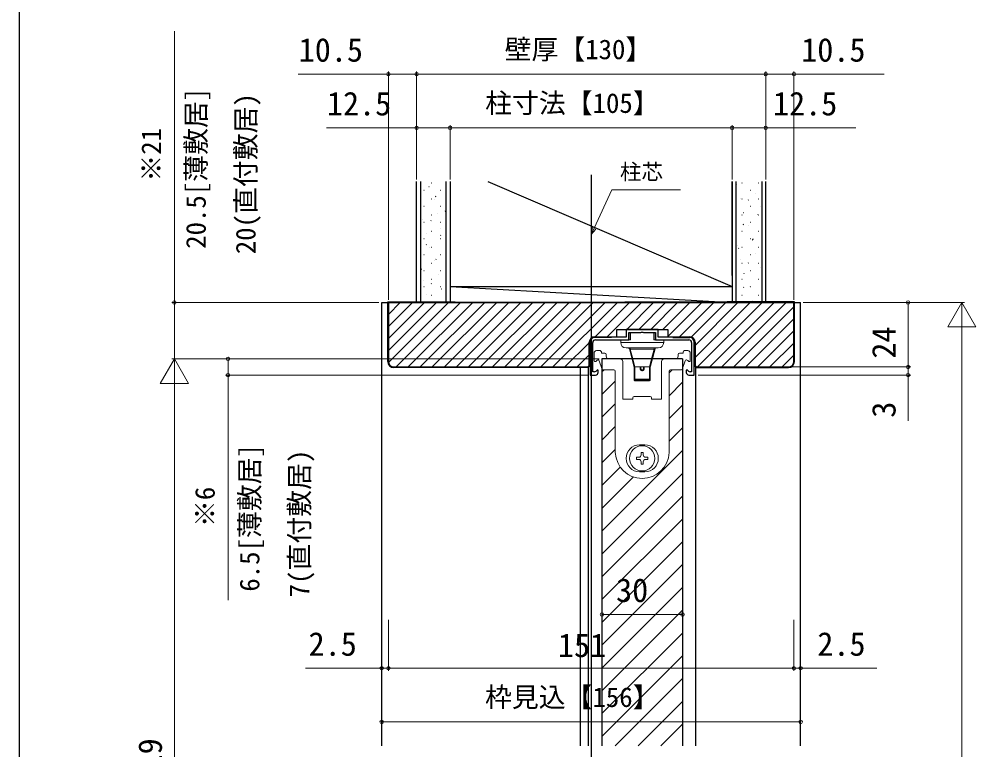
# Model space of a CAD drawing. Units: millimetres, scale not verified. Extents: x -525 to 525, y -783 to 779.
# Drawn here: x -525 to -168.8, y 332.3 to 604.2 of the extents above; entities that cross this region are included whole.
import ezdxf
from ezdxf.enums import TextEntityAlignment as Align

# ---------------------------------------------------------------- set-up
doc = ezdxf.new("R2010")
doc.units = ezdxf.units.MM
doc.header["$LTSCALE"] = 4
for name, color, linetype in [('0-3_YKK_11', 7, 'Continuous'), ('0-5_YKK_12', 2, 'Continuous'), ('0-9_YKK_ZWAK', 7, 'Continuous'), ('0-A_YSS_K', 3, 'Continuous'), ('0-B_YSS_KE', 3, 'Continuous')]:
    doc.layers.add(name, color=color, linetype=linetype)
doc.layers.add('0-6_YKK_13', color=4, linetype='Continuous', lineweight=18)
doc.layers.add('0-8_YKK_D', color=6, linetype='Continuous', lineweight=18)
doc.styles.add('ＭＳ ゴシック', font='')
doc.styles.get('ＭＳ ゴシック').set_extended_font_data('MS Gothic')

msp = doc.modelspace()

# ---------------------------------------------------------------- linework, layer by layer
at = {"layer": '0-3_YKK_11'}
for points in [[(-275.6, 485.866), (-287, 485.866), (-287, 488.766), (-299, 488.766), (-299, 485.866), (-310.4, 485.866)], [(-310.4, 484.866), (-298, 484.866), (-298, 487.566), (-293.458, 487.566), (-293.275, 487.686), (-292.725, 487.686), (-292.542, 487.566), (-288, 487.566), (-288, 484.866), (-275.6, 484.866)], [(-312.4, 483.866), (-312.4, 471.766), (-310.4, 471.766)], [(-310.897, 472.966), (-311.4, 472.966), (-311.4, 483.866)], [(-275.6, 471.766), (-273.6, 471.766), (-273.6, 483.866)], [(-274.6, 483.866), (-274.6, 472.966), (-275.103, 472.966)], [(-309.4, 472.766), (-309.4, 473.637), (-309.692, 473.757), (-310.19, 473.259)], [(-275.81, 473.259), (-276.308, 473.757), (-276.6, 473.637), (-276.6, 472.766)]]:
    msp.add_lwpolyline(points, dxfattribs=at)
for centre, radius, start, end in [((-310.4, 483.866), 2, 90, 180), ((-310.4, 483.866), 1, 90, 180), ((-275.6, 483.866), 2, 360, 90), ((-275.6, 483.866), 1, 0, 90), ((-310.897, 473.966), 1, 270, 315), ((-310.4, 472.766), 1, 270, 360), ((-275.6, 472.766), 1, 180, 270), ((-275.103, 473.966), 1, 225, 270)]:
    msp.add_arc(centre, radius, start, end, dxfattribs=at)
at = {"layer": '0-5_YKK_12'}
for p, q in [((-312, 546.266), (-312, 148.766)), ((-390, 498.766), (-234, 498.766)), ((-390, 333.766), (-390, 498.766)), ((-234, 333.766), (-234, 498.766)), ((-308, 477.766), (-308, 333.766)), ((-278, 477.766), (-308, 477.766)), ((-278, 477.766), (-278, 333.766)), ((-316, 333.766), (-316, 474.766)), ((-313, 333.766), (-313, 474.766)), ((-273, 333.766), (-273, 474.766)), ((-308, 473.03), (-307.264, 473.766)), ((-283, 472.574), (-281.808, 473.766)), ((-308, 464.545), (-303, 469.545)), ((-283, 464.089), (-278, 469.089)), ((-308, 456.059), (-303, 461.059)), ((-283, 455.604), (-278, 460.604)), ((-308, 447.574), (-303, 452.574)), ((-283, 447.118), (-278, 452.118)), ((-308, 439.089), (-303, 444.089)), ((-308, 413.633), (-278, 443.633)), ((-308, 430.604), (-301.144, 437.46)), ((-308, 405.148), (-278, 435.148)), ((-308, 422.118), (-296.294, 433.824)), ((-308, 396.662), (-278, 426.662)), ((-308, 388.177), (-278, 418.177)), ((-308, 379.692), (-278, 409.692)), ((-308, 371.207), (-278, 401.207)), ((-308, 362.721), (-278, 392.721)), ((-308, 354.236), (-278, 384.236)), ((-308, 345.751), (-278, 375.751)), ((-308, 337.265), (-278, 367.265)), ((-303.014, 333.766), (-278, 358.78)), ((-294.528, 333.766), (-278, 350.295)), ((-286.043, 333.766), (-278, 341.81))]:
    msp.add_line(p, q, dxfattribs=at)
at = {"layer": '0-6_YKK_13'}
for p, q in [((-301, 483.866), (-301, 484.866)), ((-297.343, 484.866), (-301, 484.866)), ((-297.8, 487.566), (-297.8, 484.866)), ((-297.8, 487.566), (-288.2, 487.566)), ((-297.343, 487.566), (-297.343, 484.866)), ((-288.657, 484.866), (-288.657, 487.566)), ((-285, 484.866), (-288.657, 484.866)), ((-288.2, 484.866), (-288.2, 487.566)), ((-285, 483.866), (-285, 484.866)), ((-301, 483.866), (-285, 483.866)), ((-287, 481.866), (-299, 481.866)), ((-296.06, 475.089), (-297.776, 481.496)), ((-297.431, 481.366), (-297.776, 481.496)), ((-297.431, 481.866), (-297.431, 481.366)), ((-296.493, 477.866), (-297.431, 481.366)), ((-288.569, 481.366), (-297.431, 481.366)), ((-288.224, 481.496), (-289.94, 475.089)), ((-288.569, 481.366), (-289.507, 477.866)), ((-288.569, 481.866), (-288.569, 481.366)), ((-288.224, 481.496), (-288.569, 481.366)), ((-310.9, 477.066), (-310.9, 479.866)), ((-309.9, 480.866), (-308.7, 480.866)), ((-308.2, 480.366), (-308.2, 479.966)), ((-308.2, 479.966), (-306.9, 479.966)), ((-306.4, 479.466), (-306.4, 478.766)), ((-305.4, 477.766), (-301.2, 477.766)), ((-296.783, 477.789), (-296.493, 477.866)), ((-295.77, 474.866), (-296.493, 477.866)), ((-296.493, 477.866), (-289.507, 477.866)), ((-289.507, 477.866), (-290.23, 474.866)), ((-289.217, 477.789), (-289.507, 477.866)), ((-284.8, 477.766), (-280.6, 477.766)), ((-279.6, 478.766), (-279.6, 479.466)), ((-279.1, 479.966), (-277.8, 479.966)), ((-277.8, 479.966), (-277.8, 480.366)), ((-277.3, 480.866), (-276.1, 480.866)), ((-275.1, 479.866), (-275.1, 477.066)), ((-310.511, 476.766), (-310.6, 476.766)), ((-309.937, 477.164), (-310.316, 476.839)), ((-309.798, 477.282), (-309.937, 477.164)), ((-309.76, 477.312), (-309.798, 477.282)), ((-308.035, 474.172), (-308.998, 477.061)), ((-307.968, 473.972), (-308.035, 474.172)), ((-296, 469.978), (-296, 474.975)), ((-290.23, 474.866), (-295.77, 474.866)), ((-295.7, 469.677), (-295.7, 474.866)), ((-293.8, 474.866), (-293.8, 474.451)), ((-293.5, 474.866), (-293.5, 474.488)), ((-292.5, 474.866), (-292.5, 474.488)), ((-292.2, 474.451), (-292.2, 474.866)), ((-290.3, 474.866), (-290.3, 469.677)), ((-290, 474.975), (-290, 469.978)), ((-277.965, 474.172), (-278.032, 473.972)), ((-277.002, 477.061), (-277.965, 474.172)), ((-276.202, 477.282), (-276.24, 477.312)), ((-276.063, 477.164), (-276.202, 477.282)), ((-275.684, 476.839), (-276.063, 477.164)), ((-275.4, 476.766), (-275.489, 476.766)), ((-303.5, 473.766), (-307.684, 473.766)), ((-295.7, 470.275), (-290.3, 470.275)), ((-283, 473.266), (-283, 461.166)), ((-278.316, 473.766), (-282.5, 473.766)), ((-295.7, 469.941), (-290.3, 469.941)), ((-295.7, 469.685), (-290.3, 469.685)), ((-295.7, 469.677), (-290.3, 469.677)), ((-296.5, 462.766), (-296.5, 463.266)), ((-296, 463.766), (-290, 463.766)), ((-289.5, 463.266), (-289.5, 462.766)), ((-283, 461.166), (-283, 442.966)), ((-292, 445.766), (-294, 445.766)), ((-293.42, 442.916), (-292.58, 442.916)), ((-293.42, 442.916), (-293.42, 442.026)), ((-292.58, 442.026), (-292.58, 442.916)), ((-295.15, 440.346), (-295.15, 441.186)), ((-294.26, 441.186), (-295.15, 441.186)), ((-295.15, 440.346), (-294.26, 440.346)), ((-293.42, 439.506), (-293.42, 438.616)), ((-293.42, 438.616), (-292.58, 438.616)), ((-292.58, 438.616), (-292.58, 439.506)), ((-290.85, 441.186), (-291.74, 441.186)), ((-291.74, 440.346), (-290.85, 440.346)), ((-291.74, 440.346), (-290.85, 440.346)), ((-290.85, 440.346), (-290.85, 441.186)), ((-294, 435.766), (-292, 435.766))]:
    msp.add_line(p, q, dxfattribs=at)
for points in [[(-300.2, 476.766), (-300.2, 462.766), (-296.5, 462.766)], [(-293.8, 474.451), (-293.769, 474.451), (-293.739, 474.452), (-293.708, 474.453), (-293.678, 474.454), (-293.647, 474.456), (-293.616, 474.459), (-293.586, 474.462), (-293.556, 474.466), (-293.526, 474.473), (-293.5, 474.488)], [(-293.8, 474.451), (-293.791, 474.282), (-293.763, 474.115), (-293.717, 473.953), (-293.651, 473.798), (-293.563, 473.653), (-293.453, 473.526), (-293.32, 473.422), (-293.167, 473.353), (-293, 473.328), (-292.833, 473.353), (-292.68, 473.422), (-292.547, 473.526), (-292.437, 473.653), (-292.349, 473.798), (-292.283, 473.953), (-292.237, 474.115), (-292.209, 474.282), (-292.2, 474.451)], [(-293.5, 474.488), (-293.496, 474.372), (-293.485, 474.257), (-293.465, 474.143), (-293.437, 474.031), (-293.399, 473.922), (-293.35, 473.818), (-293.288, 473.72), (-293.209, 473.636), (-293.112, 473.573), (-293, 473.549), (-292.888, 473.573), (-292.791, 473.636), (-292.712, 473.72), (-292.65, 473.818), (-292.601, 473.922), (-292.563, 474.031), (-292.535, 474.143), (-292.515, 474.257), (-292.504, 474.372), (-292.5, 474.488)], [(-292.2, 474.451), (-292.231, 474.451), (-292.261, 474.452), (-292.292, 474.453), (-292.322, 474.454), (-292.353, 474.456), (-292.384, 474.459), (-292.414, 474.462), (-292.444, 474.466), (-292.474, 474.473), (-292.5, 474.488)], [(-289.5, 462.766), (-285.8, 462.766), (-285.8, 476.766)], [(-303, 442.974), (-303, 461.166), (-303, 473.266)], [(-295.7, 470.275), (-295.731, 470.275), (-295.761, 470.274), (-295.792, 470.273), (-295.822, 470.272), (-295.853, 470.27), (-295.884, 470.268), (-295.914, 470.264), (-295.944, 470.26), (-295.974, 470.253), (-296, 470.239), (-295.994, 470.18), (-295.977, 470.124), (-295.949, 470.073), (-295.912, 470.028), (-295.866, 469.991), (-295.814, 469.963), (-295.758, 469.947), (-295.7, 469.941)], [(-290, 470.239), (-290.026, 470.253), (-290.056, 470.26), (-290.086, 470.264), (-290.116, 470.268), (-290.147, 470.27), (-290.178, 470.272), (-290.208, 470.273), (-290.239, 470.274), (-290.269, 470.275), (-290.3, 470.275)], [(-296, 469.977), (-295.993, 469.92), (-295.975, 469.865), (-295.947, 469.814), (-295.91, 469.77), (-295.865, 469.734), (-295.813, 469.707), (-295.758, 469.69), (-295.7, 469.685)], [(-290.3, 469.941), (-290.242, 469.947), (-290.186, 469.963), (-290.134, 469.991), (-290.088, 470.028), (-290.051, 470.073), (-290.023, 470.124), (-290.006, 470.18), (-290, 470.239)], [(-290, 469.977), (-290.007, 469.92), (-290.025, 469.865), (-290.053, 469.814), (-290.09, 469.77), (-290.135, 469.734), (-290.187, 469.707), (-290.242, 469.69), (-290.3, 469.685)]]:
    msp.add_lwpolyline(points, dxfattribs=at)
msp.add_circle((-293, 440.766), 4.7, dxfattribs=at)
for centre, radius, start, end in [((-299, 483.866), 2, 180, 270), ((-298.259, 481.366), 0.5, 15, 89.80906), ((-287.741, 481.366), 0.5, 90.67994, 165), ((-287, 483.866), 2, 270, 0), ((-309.9, 479.866), 1, 93.6951, 180), ((-309.9, 479.866), 1, 90, 93.6951), ((-309.473, 476.903), 0.5, 18.43495, 125.07316), ((-308.7, 480.366), 0.5, 0, 90), ((-306.9, 479.466), 0.5, 0, 90), ((-305.4, 478.766), 1, 180, 270), ((-301.2, 476.766), 1, 0, 90), ((-284.8, 476.766), 1, 90, 180), ((-280.6, 478.766), 1, 270, 0), ((-279.1, 479.466), 0.5, 90, 180), ((-277.3, 480.366), 0.5, 90, 180), ((-276.527, 476.903), 0.5, 54.92684, 161.56505), ((-276.1, 479.866), 1, 86.3049, 90), ((-276.1, 479.866), 1, 0, 86.3049), ((-310.6, 477.066), 0.3, 180, 270), ((-310.511, 477.066), 0.3, 270, 310.60129), ((-307.684, 474.066), 0.3, 198.43495, 270), ((-295.77, 475.166), 0.3, 195, 270), ((-290.23, 475.166), 0.3, 270, 345), ((-278.316, 474.066), 0.3, 270, 341.56505), ((-275.489, 477.066), 0.3, 229.39871, 270), ((-275.4, 477.066), 0.3, 270, 0), ((-303.5, 473.266), 0.5, 0, 90), ((-282.5, 473.266), 0.5, 90, 180), ((-295.706, 469.983), 0.294, 180.00014, 180.79402), ((-295.705, 469.983), 0.295, 180.7939, 181.00886), ((-295.7, 469.977), 0.3, 180, 270), ((-290.3, 469.977), 0.3, 270, 0), ((-290.294, 469.983), 0.294, 359.20598, 359.99986), ((-290.295, 469.983), 0.295, 358.99114, 359.2061), ((-296, 463.266), 0.5, 90, 180), ((-290, 463.266), 0.5, 0, 90), ((-294, 440.766), 5, 90, 270), ((-292, 440.766), 5, 270, 90), ((-302.5, 442.974), 0.5, 180, 181.79037), ((-293, 443.271), 10.005, 181.79037, 358.25523), ((-294.26, 442.026), 0.84, 270, 0), ((-291.74, 442.026), 0.84, 180, 270), ((-294.26, 439.506), 0.84, 0, 90), ((-291.74, 439.506), 0.84, 90, 180)]:
    msp.add_arc(centre, radius, start, end, dxfattribs=at)
at = {"layer": '0-8_YKK_D'}
for p, q in [((-387.5, 499.766), (-387.5, 584.766)), ((-377, 544.573), (-377, 584.766)), ((-247, 544.573), (-247, 584.766)), ((-236.5, 499.766), (-236.5, 584.766)), ((-247, 583.766), (-377, 583.766)), ((-377, 544.766), (-377, 564.766)), ((-364.5, 544.573), (-364.5, 564.766)), ((-364.5, 544.766), (-364.5, 564.766)), ((-259.5, 563.766), (-364.5, 563.766)), ((-259.5, 544.573), (-259.5, 564.766)), ((-259.5, 544.766), (-259.5, 564.766)), ((-247, 544.766), (-247, 564.766)), ((-391, 498.766), (-468.195, 498.766)), ((-233, 498.766), (-193, 498.766)), ((-233, 498.766), (-173, 498.766)), ((-194, 498.766), (-194, 474.766)), ((-174, 498.766), (-179.25, 489.673)), ((-174, 498.766), (-168.75, 489.673)), ((-174, 498.766), (-174, 480.58)), ((-179.25, 489.673), (-168.75, 489.673)), ((-174, 488.266), (-174, 176.266)), ((-467.195, 477.766), (-472.445, 468.673)), ((-310, 477.766), (-468.195, 477.766)), ((-309, 477.766), (-468.195, 477.766)), ((-467.195, 477.766), (-461.945, 468.673)), ((-467.195, 477.766), (-467.195, 459.58)), ((-309, 477.766), (-448.213, 477.766)), ((-237.5, 474.766), (-193, 474.766)), ((-236.5, 474.766), (-193, 474.766)), ((-194, 474.766), (-194, 477.316)), ((-194, 474.766), (-194, 471.766)), ((-194, 474.766), (-194, 471.766)), ((-312.9, 471.766), (-448.213, 471.766)), ((-272.1, 471.766), (-193, 471.766)), ((-194, 471.766), (-194, 469.216)), ((-194, 454.777), (-194, 471.766)), ((-472.445, 468.673), (-461.945, 468.673)), ((-467.195, 467.266), (-467.195, 184.27)), ((-390, 380.648), (-390, 361.648)), ((-387.5, 380.648), (-387.5, 361.648)), ((-387.5, 380.648), (-387.5, 361.648)), ((-236.5, 380.648), (-236.5, 361.648)), ((-236.5, 380.648), (-236.5, 361.648)), ((-234, 380.648), (-234, 361.648)), ((-390, 362.648), (-418.327, 362.648)), ((-387.5, 362.648), (-390, 362.648)), ((-390, 360.648), (-390, 341.648)), ((-387.5, 362.648), (-384.95, 362.648)), ((-387.5, 362.648), (-236.5, 362.648)), ((-236.5, 362.648), (-239.05, 362.648)), ((-236.5, 362.648), (-234, 362.648)), ((-234, 362.648), (-205.673, 362.648)), ((-234, 360.648), (-234, 341.648)), ((-390, 342.648), (-234, 342.648))]:
    msp.add_line(p, q, dxfattribs=at)
at = {"layer": '0-8_YKK_D', "color": 1}
msp.add_line((-278, 382.648), (-308, 382.648), dxfattribs=at)
at = {"layer": '0-8_YKK_D'}
for points in [[(-467.195, 477.766), (-467.195, 498.766), (-467.195, 599.765)], [(-377, 583.766), (-387.5, 583.766), (-421.05, 583.766)], [(-247, 583.766), (-236.5, 583.766), (-202.95, 583.766)], [(-364.5, 563.766), (-377, 563.766), (-410.55, 563.766)], [(-259.5, 563.766), (-247, 563.766), (-213.45, 563.766)], [(-312, 524.086), (-310.922, 526.397), (-304.268, 540.667), (-278.673, 540.667)], [(-310.303, 526.108), (-312, 524.086), (-311.542, 526.686)], [(-447.213, 477.766), (-447.213, 471.766), (-447.213, 388.007)]]:
    msp.add_lwpolyline(points, dxfattribs=at)
for centre in [(-387.5, 583.766), (-377, 583.766), (-377, 583.766), (-247, 583.766), (-247, 583.766), (-236.5, 583.766), (-377, 563.766), (-364.5, 563.766), (-364.5, 563.766), (-259.5, 563.766), (-259.5, 563.766), (-247, 563.766), (-467.195, 498.766), (-194, 498.766), (-447.213, 477.766), (-194, 474.766), (-194, 474.766), (-447.213, 471.766), (-194, 471.766), (-390, 362.648), (-387.5, 362.648), (-387.5, 362.648), (-236.5, 362.648), (-236.5, 362.648), (-234, 362.648), (-390, 342.648), (-234, 342.648)]:
    msp.add_circle(centre, 0.637, dxfattribs=at)
at = {"layer": '0-8_YKK_D', "color": 1}
for centre in [(-308, 382.648), (-278, 382.648)]:
    msp.add_circle(centre, 0.637, dxfattribs=at)
at = {"layer": '0-9_YKK_ZWAK'}
msp.add_line((-525, 746.6), (-525, -783.4), dxfattribs=at)
at = {"layer": '0-A_YSS_K'}
for p, q in [((-377, 498.766), (-377, 543.766)), ((-375.5, 543.766), (-375.5, 498.766)), ((-372.396, 541.944), (-372.377, 541.951)), ((-371.44, 543.32), (-371.34, 543.32)), ((-366, 498.766), (-366, 543.766)), ((-364.5, 543.766), (-364.5, 508.766)), ((-350.5, 543.766), (-259.5, 504.766)), ((-259.5, 508.766), (-259.5, 543.766)), ((-258, 498.766), (-258, 543.766)), ((-257.719, 542.78), (-257.7, 542.787)), ((-255.92, 543.32), (-255.82, 543.32)), ((-249.84, 543.32), (-249.74, 543.32)), ((-248.5, 543.766), (-248.5, 498.766)), ((-247, 498.766), (-247, 543.766)), ((-374.29, 540.57), (-374.19, 540.57)), ((-369.931, 538.204), (-369.764, 538.315)), ((-368.21, 540.57), (-368.11, 540.57)), ((-252.69, 540.57), (-252.59, 540.57)), ((-250.941, 539.498), (-250.922, 539.505)), ((-374.29, 534.59), (-374.19, 534.59)), ((-371.44, 537.34), (-371.34, 537.34)), ((-370.444, 536.953), (-370.425, 536.96)), ((-368.21, 534.59), (-368.11, 534.59)), ((-256.427, 537.556), (-256.408, 537.562)), ((-255.92, 537.34), (-255.82, 537.34)), ((-253.597, 536.848), (-253.431, 536.958)), ((-252.69, 534.59), (-252.59, 534.59)), ((-249.84, 537.34), (-249.74, 537.34)), ((-248.989, 534.508), (-248.97, 534.514)), ((-371.44, 531.36), (-371.34, 531.36)), ((-369.152, 531.729), (-369.133, 531.736)), ((-366.321, 532.758), (-366.154, 532.868)), ((-255.92, 531.36), (-255.82, 531.36)), ((-255.229, 532.298), (-255.21, 532.305)), ((-249.988, 531.401), (-249.821, 531.512)), ((-249.84, 531.36), (-249.74, 531.36)), ((-374.732, 529.753), (-374.713, 529.76)), ((-374.29, 528.61), (-374.19, 528.61)), ((-371.7, 529.198), (-371.533, 529.308)), ((-368.21, 528.61), (-368.11, 528.61)), ((-255.366, 527.841), (-255.199, 527.952)), ((-253.277, 527.307), (-253.258, 527.314)), ((-252.69, 528.61), (-252.59, 528.61)), ((-373.44, 524.529), (-373.421, 524.535)), ((-371.44, 525.38), (-371.34, 525.38)), ((-368.09, 523.751), (-367.923, 523.862)), ((-367.954, 526.471), (-367.935, 526.478)), ((-255.92, 525.38), (-255.82, 525.38)), ((-249.84, 525.38), (-249.74, 525.38)), ((-374.29, 522.63), (-374.19, 522.63)), ((-373.468, 520.191), (-373.302, 520.302)), ((-368.21, 522.63), (-368.11, 522.63)), ((-366.002, 521.481), (-366, 521.481)), ((-252.69, 522.63), (-252.59, 522.63)), ((-251.985, 522.083), (-251.966, 522.089)), ((-251.756, 522.395), (-251.59, 522.505)), ((-374.29, 516.65), (-374.19, 516.65)), ((-372.242, 519.271), (-372.223, 519.278)), ((-371.44, 519.4), (-371.34, 519.4)), ((-368.21, 516.65), (-368.11, 516.65)), ((-257.566, 520.107), (-257.547, 520.113)), ((-257.135, 518.835), (-256.968, 518.945)), ((-255.92, 519.4), (-255.82, 519.4)), ((-252.69, 516.65), (-252.59, 516.65)), ((-250.787, 516.825), (-250.769, 516.832)), ((-249.84, 519.4), (-249.74, 519.4)), ((-371.44, 513.42), (-371.34, 513.42)), ((-370.29, 514.28), (-370.272, 514.287)), ((-369.859, 514.745), (-369.692, 514.855)), ((-256.274, 514.882), (-256.255, 514.889)), ((-255.92, 513.42), (-255.82, 513.42)), ((-253.525, 513.388), (-253.359, 513.499)), ((-249.84, 513.42), (-249.74, 513.42)), ((-375.237, 511.185), (-375.071, 511.295)), ((-374.29, 510.67), (-374.19, 510.67)), ((-368.21, 510.67), (-368.11, 510.67)), ((-255.076, 509.625), (-255.057, 509.631)), ((-252.69, 510.67), (-252.59, 510.67)), ((-248.835, 511.834), (-248.817, 511.841)), ((-374.579, 507.08), (-374.56, 507.086)), ((-371.44, 507.44), (-371.34, 507.44)), ((-368.998, 509.056), (-368.979, 509.062)), ((-255.92, 507.44), (-255.82, 507.44)), ((-249.84, 507.44), (-249.74, 507.44)), ((-374.29, 504.69), (-374.19, 504.69)), ((-371.628, 505.739), (-371.461, 505.849)), ((-368.21, 504.69), (-368.11, 504.69)), ((-367.801, 503.798), (-367.782, 503.805)), ((-364.5, 504.766), (-259.5, 504.766)), ((-364.5, 504.766), (-259.5, 498.766)), ((-255.294, 504.382), (-255.127, 504.492)), ((-253.124, 504.634), (-253.105, 504.641)), ((-252.69, 504.69), (-252.59, 504.69)), ((-387.5, 494.328), (-383.062, 498.766)), ((-387.5, 489.838), (-378.572, 498.766)), ((-387.5, 485.348), (-374.081, 498.766)), ((-387.5, 480.858), (-369.591, 498.766)), ((-387.466, 476.401), (-365.101, 498.766)), ((-384.611, 474.766), (-360.611, 498.766)), ((-380.121, 474.766), (-356.121, 498.766)), ((-375.631, 474.766), (-351.631, 498.766)), ((-373.287, 501.855), (-373.268, 501.862)), ((-371.44, 501.46), (-371.34, 501.46)), ((-371.141, 474.766), (-347.141, 498.766)), ((-366.65, 474.766), (-342.65, 498.766)), ((-364.5, 498.766), (-259.5, 498.766)), ((-362.16, 474.766), (-338.16, 498.766)), ((-357.67, 474.766), (-333.67, 498.766)), ((-353.18, 474.766), (-329.18, 498.766)), ((-348.69, 474.766), (-324.69, 498.766)), ((-344.2, 474.766), (-320.2, 498.766)), ((-339.71, 474.766), (-315.71, 498.766)), ((-335.22, 474.766), (-311.22, 498.766)), ((-330.729, 474.766), (-306.729, 498.766)), ((-326.239, 474.766), (-302.239, 498.766)), ((-310.549, 485.966), (-297.749, 498.766)), ((-306.059, 485.966), (-293.259, 498.766)), ((-298.769, 488.766), (-288.769, 498.766)), ((-294.279, 488.766), (-284.279, 498.766)), ((-289.789, 488.766), (-279.789, 498.766)), ((-285.299, 488.766), (-275.299, 498.766)), ((-283.5, 486.075), (-270.808, 498.766)), ((-279.118, 485.966), (-266.318, 498.766)), ((-274.715, 485.879), (-261.828, 498.766)), ((-273.3, 482.804), (-257.338, 498.766)), ((-273.3, 478.314), (-252.848, 498.766)), ((-272.358, 474.766), (-248.358, 498.766)), ((-267.868, 474.766), (-243.868, 498.766)), ((-263.378, 474.766), (-239.378, 498.766)), ((-255.92, 501.46), (-255.82, 501.46)), ((-251.832, 499.409), (-251.813, 499.416)), ((-249.84, 501.46), (-249.74, 501.46)), ((-258.887, 474.766), (-236.5, 497.154)), ((-254.397, 474.766), (-236.5, 492.664)), ((-249.907, 474.766), (-236.5, 488.174)), ((-321.749, 474.766), (-312.7, 483.816)), ((-245.417, 474.766), (-236.5, 483.683)), ((-317.259, 474.766), (-312.7, 479.325)), ((-240.927, 474.766), (-236.5, 479.193))]:
    msp.add_line(p, q, dxfattribs=at)
for points in [[(-364.5, 543.766), (-364.5, 498.766), (-377, 498.766)], [(-259.5, 543.766), (-259.5, 498.766), (-247, 498.766)]]:
    msp.add_lwpolyline(points, dxfattribs=at)
at = {"layer": '0-B_YSS_KE'}
for p, q in [((-362.7, 498.966), (-362.7, 498.766)), ((-236.3, 498.966), (-362.7, 498.766)), ((-261.3, 498.966), (-261.3, 498.766)), ((-236.3, 498.966), (-261.3, 498.966)), ((-236.5, 476.766), (-236.5, 498.766)), ((-236.3, 476.766), (-236.3, 498.966)), ((-304.4, 485.766), (-310.7, 485.766)), ((-304.4, 485.966), (-304.4, 485.766)), ((-281.6, 485.966), (-281.6, 485.766)), ((-281.6, 485.766), (-275.3, 485.766)), ((-313.117, 474.566), (-385.5, 474.566))]:
    msp.add_line(p, q, dxfattribs=at)
for points in [[(-387.7, 476.766), (-387.7, 498.966), (-362.7, 498.966)], [(-236.5, 498.766), (-387.5, 498.766), (-387.5, 476.766)], [(-310.7, 485.966), (-302.5, 485.966), (-302.5, 488.766), (-283.5, 488.766), (-283.5, 485.966), (-275.3, 485.966)], [(-385.5, 474.766), (-313.2, 474.766), (-312.7, 475.266), (-312.7, 483.966)], [(-312.5, 483.966), (-312.5, 475.184), (-313.117, 474.566)], [(-273.5, 483.966), (-273.5, 475.184), (-272.883, 474.566), (-238.5, 474.566)], [(-273.3, 483.966), (-273.3, 475.266), (-272.8, 474.766), (-238.5, 474.766)]]:
    msp.add_lwpolyline(points, dxfattribs=at)
for centre, radius, start, end in [((-310.7, 483.966), 2, 90.00001, 179.99999), ((-310.7, 483.966), 1.8, 90.00001, 179.99999), ((-275.3, 483.966), 2, 0.00001, 89.99999), ((-275.3, 483.966), 1.8, 0.00001, 89.99999), ((-385.5, 476.766), 2.2, 180.00001, 269.99999), ((-385.5, 476.766), 2, 180.00001, 269.99999), ((-238.5, 476.766), 2.2, 270.00001, 359.99999), ((-238.5, 476.766), 2, 270.00001, 359.99999)]:
    msp.add_arc(centre, radius, start, end, dxfattribs=at)

# ---------------------------------------------------------------- texts
at = {"layer": '0-8_YKK_D', "style": 'ＭＳ ゴシック'}
for s, height, p in [('10.5', 8.798, (-420.891, 585.766)), ('壁厚【130】', 7.331, (-344.216, 587.13)), ('10.5', 8.798, (-233.791, 585.766)), ('柱寸法【105】', 7.331, (-351.46, 567.13)), ('12.5', 8.798, (-410.391, 565.766)), ('12.5', 8.798, (-244.291, 565.766)), ('柱芯', 5.865, (-301.264, 542.713)), ('2.5', 8.798, (-417.214, 364.648)), ('151', 8.798, (-324.375, 364.148)), ('2.5', 8.798, (-227.786, 364.648)), ('枠見込【156】', 7.331, (-351.517, 346.012))]:
    msp.add_text(s, height=height, dxfattribs=at).set_placement(p, align=Align.BOTTOM_LEFT)
for s, height, p in [('20.5[薄敷居]', 7.331, (-453.32, 518.76)), ('20(直付敷居)', 7.331, (-434.779, 516.743)), ('※21', 7.331, (-469.934, 543.76)), ('24', 8.798, (-196, 477.869)), ('3', 8.798, (-196, 455.891)), ('6.5[薄敷居]', 7.331, (-433.338, 391.144)), ('7(直付敷居)', 7.331, (-414.796, 389.041)), ('※6', 7.331, (-449.952, 415.206)), ('DH＝H－29', 8.798, (-469.195, 282.643))]:
    msp.add_text(s, height=height, rotation=90, dxfattribs=at).set_placement(p, align=Align.BOTTOM_LEFT)
at = {"layer": '0-8_YKK_D', "color": 1, "style": 'ＭＳ ゴシック'}
msp.add_text('30', height=8.798, dxfattribs=at).set_placement((-302.724, 384.648), align=Align.BOTTOM_LEFT)

doc.saveas('drawing.dxf')
